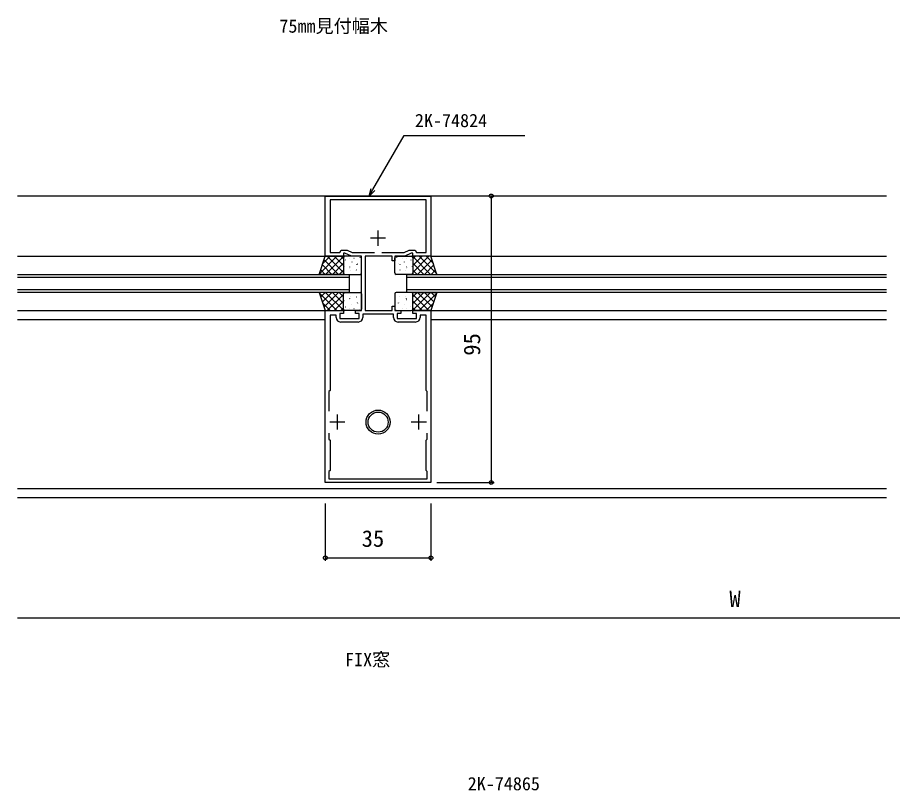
# Model space of a CAD drawing. Units: millimetres, scale not verified. Extents: x -437 to 438, y -681 to 679.
# Drawn here: x -118.7 to 171.3, y -404.4 to -148 of the extents above; entities that cross this region are included whole.
import ezdxf
from ezdxf.enums import TextEntityAlignment as Align

# ---------------------------------------------------------------- set-up
doc = ezdxf.new("R2010")
doc.units = ezdxf.units.MM
doc.header["$LTSCALE"] = 4
for name, color, linetype in [('0-1_USER1', 3, 'Continuous'), ('0-2_YKK_11', 7, 'Continuous'), ('0-3_YKK_12', 2, 'Continuous'), ('0-4_YKK_13', 4, 'Continuous'), ('0-6_YKK_D', 6, 'Continuous')]:
    doc.layers.add(name, color=color, linetype=linetype)
doc.styles.add('ＭＳ ゴシック', font='')
doc.styles.get('ＭＳ ゴシック').set_extended_font_data('MS Gothic')

msp = doc.modelspace()

# ---------------------------------------------------------------- linework, layer by layer
at = {"layer": '0-2_YKK_11'}
for p, q in [((0.8, -223.7), (0.8, -218.7)), ((3.3, -221.2), (-1.7, -221.2)), ((-5.8, -249), (-11.6, -249)), ((13.2, -249), (7.4, -249)), ((-12.7, -284.7), (-12.7, -279.7)), ((14.3, -284.7), (14.3, -279.7)), ((-10.2, -282.2), (-15.2, -282.2)), ((16.8, -282.2), (11.8, -282.2))]:
    msp.add_line(p, q, dxfattribs=at)
for points in [[(18.3, -245.2), (18.3, -302.2), (-16.7, -302.2), (-16.7, -245.2), (-10.7, -245.2), (-10.7, -246.2), (-11.9, -246.2), (-11.9, -247.8), (-5.5, -247.8), (-5.5, -246.2), (-6.7, -246.2), (-6.7, -245.2), (-4.7, -245.2), (-4.7, -227.2), (-8.056, -227.2), (-10.2, -226.2), (-10.7, -226.2), (-10.7, -227.2), (-16.7, -227.2), (-16.7, -207.3), (18.3, -207.3), (18.3, -227.2), (12.3, -227.2), (12.3, -226.2), (11.8, -226.2), (9.655, -227.2), (6.3, -227.2), (6.3, -228.7), (5.5, -228.7), (5.5, -227.2), (-3.5, -227.2), (-3.5, -245.2), (5.5, -245.2), (5.5, -243.7), (6.3, -243.7), (6.3, -245.2), (8.3, -245.2), (8.3, -246.2), (7.1, -246.2), (7.1, -247.8)], [(2, -226), (9.389, -226), (11.105, -225.2), (13.038, -225.2), (13.5, -226), (16.7, -226), (16.7, -208.5), (-15.1, -208.5), (-15.1, -226), (-11.9, -226), (-11.439, -225.2), (-9.506, -225.2), (-7.79, -226), (-0.4, -226)], [(5.9, -247.5), (5.9, -246.4), (-4.3, -246.4), (-4.3, -247.5)], [(7.1, -247.8), (13.5, -247.8), (13.5, -246.2), (12.3, -246.2), (12.3, -245.2), (18.3, -245.2)], [(-13.1, -247.5), (-13.1, -246.7), (-15.1, -246.7), (-15.1, -271.7), (-15.5, -272.1), (-15.5, -278.567)], [(17.1, -278.567), (17.1, -272.1), (16.7, -271.7), (16.7, -246.7), (14.7, -246.7), (14.7, -247.5)], [(-15.5, -285.833), (-15.5, -287.8), (-15.1, -288.2), (-15.1, -298.2), (-15.5, -298.6), (-15.5, -301), (17.1, -301), (17.1, -298.6), (16.7, -298.2), (16.7, -288.2), (17.1, -287.8), (17.1, -285.833)]]:
    msp.add_lwpolyline(points, dxfattribs=at)
for centre, start, end in [((-11.6, -247.5), 180.00001, 269.99999), ((-5.8, -247.5), 270.00001, 359.99999), ((7.4, -247.5), 180.00001, 269.99999), ((13.2, -247.5), 270.00001, 359.99999)]:
    msp.add_arc(centre, 1.5, start, end, dxfattribs=at)
at = {"layer": '0-3_YKK_12'}
for p, q in [((-118.736, -207.2), (169.3, -207.2)), ((-118.736, -227.2), (-16.7, -227.2)), ((18.3, -227.2), (169.3, -227.2)), ((-118.736, -233.2), (-8.7, -233.2)), ((-8.7, -234.2), (-118.736, -234.2)), ((-8.7, -239.2), (-8.7, -233.2)), ((10.3, -233.2), (169.3, -233.2)), ((10.3, -239.2), (10.3, -233.2)), ((169.3, -234.2), (10.3, -234.2)), ((-118.736, -238.2), (-8.7, -238.2)), ((-8.7, -239.2), (-118.736, -239.2)), ((10.3, -238.2), (169.3, -238.2)), ((169.3, -239.2), (10.3, -239.2)), ((-118.736, -245.2), (-16.7, -245.2)), ((18.3, -245.2), (169.3, -245.2)), ((-118.736, -248.2), (-16.7, -248.2)), ((18.3, -248.2), (169.3, -248.2)), ((-118.736, -304.2), (169.3, -304.2)), ((-118.736, -307.2), (169.3, -307.2))]:
    msp.add_line(p, q, dxfattribs=at)
at = {"layer": '0-4_YKK_13'}
for p, q in [((-18.627, -232.98), (-12.847, -227.2)), ((-17.505, -229.612), (-15.092, -227.2)), ((-17.095, -228.385), (-12.28, -233.2)), ((-16.602, -233.2), (-10.7, -227.298)), ((-16.035, -227.2), (-10.701, -232.534)), ((-13.79, -227.2), (-10.7, -230.289)), ((-11.545, -227.2), (-10.7, -228.044)), ((-10.7, -227.7), (-10.701, -232.7)), ((-5.2, -227.2), (-10.2, -227.2)), ((-10.08, -228.435), (-10.056, -228.478)), ((-8.623, -228.008), (-8.616, -228.015)), ((-7.888, -229.078), (-7.864, -229.122)), ((-7.209, -227.836), (-7.12, -227.883)), ((-5.264, -227.644), (-5.24, -227.688)), ((-4.701, -232.7), (-4.7, -227.7)), ((6.3, -232.7), (6.3, -227.7)), ((6.8, -227.2), (11.8, -227.2)), ((6.863, -227.644), (6.839, -227.688)), ((8.808, -227.836), (8.719, -227.883)), ((9.487, -229.078), (9.463, -229.122)), ((10.222, -228.008), (10.215, -228.015)), ((11.679, -228.435), (11.655, -228.478)), ((17.634, -227.2), (12.3, -232.534)), ((15.389, -227.2), (12.3, -230.289)), ((13.144, -227.2), (12.3, -228.044)), ((18.201, -233.2), (12.3, -227.298)), ((12.3, -227.7), (12.3, -232.7)), ((18.694, -228.385), (13.879, -233.2)), ((20.226, -232.98), (14.446, -227.2)), ((19.104, -229.612), (16.691, -227.2)), ((-18.218, -231.752), (-16.77, -233.2)), ((-17.657, -230.068), (-14.525, -233.2)), ((-14.357, -233.2), (-10.7, -229.543)), ((-12.112, -233.2), (-10.701, -231.788)), ((-10.606, -229.827), (-10.598, -229.834)), ((-10.512, -230.511), (-10.488, -230.555)), ((-8.733, -230.726), (-8.645, -230.772)), ((-8.622, -231.102), (-8.598, -231.146)), ((-8.438, -231.769), (-8.431, -231.775)), ((-6.431, -231.745), (-6.407, -231.789)), ((-6.418, -229.983), (-6.411, -229.989)), ((-5.998, -229.669), (-5.974, -229.713)), ((7.597, -229.669), (7.573, -229.713)), ((8.03, -231.745), (8.006, -231.789)), ((8.017, -229.983), (8.01, -229.989)), ((10.037, -231.769), (10.03, -231.775)), ((10.221, -231.102), (10.197, -231.146)), ((10.332, -230.726), (10.244, -230.772)), ((12.111, -230.511), (12.087, -230.555)), ((12.205, -229.827), (12.197, -229.834)), ((15.956, -233.2), (12.3, -229.543)), ((13.711, -233.2), (12.3, -231.788)), ((19.256, -230.068), (16.124, -233.2)), ((19.817, -231.752), (18.369, -233.2)), ((-10.201, -233.2), (-5.201, -233.2)), ((-9.055, -233.179), (-9.043, -233.2)), ((11.8, -233.2), (6.8, -233.2)), ((10.654, -233.179), (10.642, -233.2)), ((-18.627, -239.42), (-12.847, -245.2)), ((-18.218, -240.648), (-16.77, -239.2)), ((-17.657, -242.332), (-14.525, -239.2)), ((-17.095, -244.015), (-12.28, -239.2)), ((-16.602, -239.2), (-10.7, -245.102)), ((-16.035, -245.2), (-10.701, -239.866)), ((-14.357, -239.2), (-10.7, -242.857)), ((-12.112, -239.2), (-10.701, -240.612)), ((-10.7, -244.7), (-10.701, -239.7)), ((-10.201, -239.2), (-5.201, -239.2)), ((-9.055, -239.221), (-9.043, -239.2)), ((-8.438, -240.631), (-8.431, -240.625)), ((-6.431, -240.655), (-6.407, -240.611)), ((-4.701, -239.7), (-4.7, -244.7)), ((6.3, -239.7), (6.3, -244.7)), ((11.8, -239.2), (6.8, -239.2)), ((8.03, -240.655), (8.006, -240.611)), ((10.037, -240.631), (10.03, -240.625)), ((10.654, -239.221), (10.642, -239.2)), ((18.201, -239.2), (12.3, -245.102)), ((15.956, -239.2), (12.3, -242.857)), ((13.711, -239.2), (12.3, -240.612)), ((12.3, -244.7), (12.3, -239.7)), ((17.634, -245.2), (12.3, -239.866)), ((18.694, -244.015), (13.879, -239.2)), ((20.226, -239.42), (14.446, -245.2)), ((19.256, -242.332), (16.124, -239.2)), ((19.817, -240.648), (18.369, -239.2)), ((-17.505, -242.788), (-15.092, -245.2)), ((-13.79, -245.2), (-10.7, -242.111)), ((-10.606, -242.573), (-10.598, -242.566)), ((-10.512, -241.889), (-10.488, -241.845)), ((-8.733, -241.674), (-8.645, -241.628)), ((-8.622, -241.298), (-8.598, -241.254)), ((-7.888, -243.322), (-7.864, -243.278)), ((-6.418, -242.417), (-6.411, -242.411)), ((-5.998, -242.731), (-5.974, -242.687)), ((7.597, -242.731), (7.573, -242.687)), ((8.017, -242.417), (8.01, -242.411)), ((9.487, -243.322), (9.463, -243.278)), ((10.221, -241.298), (10.197, -241.254)), ((10.332, -241.674), (10.244, -241.628)), ((12.111, -241.889), (12.087, -241.845)), ((12.205, -242.573), (12.197, -242.566)), ((15.389, -245.2), (12.3, -242.111)), ((19.104, -242.788), (16.691, -245.2)), ((-11.545, -245.2), (-10.7, -244.356)), ((-5.2, -245.2), (-10.2, -245.2)), ((-10.08, -243.965), (-10.056, -243.922)), ((-8.623, -244.392), (-8.616, -244.385)), ((-7.209, -244.564), (-7.12, -244.517)), ((-5.264, -244.756), (-5.24, -244.712)), ((6.8, -245.2), (11.8, -245.2)), ((6.863, -244.756), (6.839, -244.712)), ((8.808, -244.564), (8.719, -244.517)), ((10.222, -244.392), (10.215, -244.385)), ((11.679, -243.965), (11.655, -243.922)), ((13.144, -245.2), (12.3, -244.356))]:
    msp.add_line(p, q, dxfattribs=at)
for points in [[(-18.701, -233.2), (-16.7, -227.2), (-10.7, -227.2), (-10.701, -233.2)], [(20.3, -233.2), (18.3, -227.2), (12.3, -227.2), (12.3, -233.2)], [(-18.701, -239.2), (-16.7, -245.2), (-10.7, -245.2), (-10.701, -239.2)], [(20.3, -239.2), (18.3, -245.2), (12.3, -245.2), (12.3, -239.2)]]:
    msp.add_lwpolyline(points, close=True, dxfattribs=at)
for radius in [4, 3.32]:
    msp.add_circle((0.8, -282.2), radius, dxfattribs=at)
for centre, start, end in [((-10.2, -227.7), 90, 180), ((-5.2, -227.7), 0, 90), ((6.8, -227.7), 90, 180), ((11.8, -227.7), 0, 90), ((-10.201, -232.7), 180, 270), ((-5.201, -232.7), 270, 0), ((6.8, -232.7), 180, 270), ((11.8, -232.7), 270, 0), ((-10.201, -239.7), 90, 180), ((-5.201, -239.7), 0, 90), ((6.8, -239.7), 90, 180), ((11.8, -239.7), 0, 90), ((-10.2, -244.7), 180, 270), ((-5.2, -244.7), 270, 0), ((6.8, -244.7), 180, 270), ((11.8, -244.7), 270, 0)]:
    msp.add_arc(centre, 0.5, start, end, dxfattribs=at)
at = {"layer": '0-6_YKK_D'}
for p, q in [((20.3, -207.2), (39.3, -207.2)), ((38.3, -207.2), (38.3, -302.2)), ((20.3, -302.2), (39.3, -302.2)), ((-16.7, -309.2), (-16.7, -328.2)), ((18.3, -309.2), (18.3, -328.2)), ((-16.7, -327.2), (18.3, -327.2)), ((361.3, -347.2), (-118.736, -347.2))]:
    msp.add_line(p, q, dxfattribs=at)
for points in [[(-2.211, -207.3), (-0.936, -205.092), (9.394, -187.2), (49.473, -187.2)], [(-0.344, -205.433), (-2.211, -207.3), (-1.527, -204.75)]]:
    msp.add_lwpolyline(points, dxfattribs=at)
for centre in [(38.3, -207.2), (38.3, -302.2), (-16.7, -327.2), (18.3, -327.2)]:
    msp.add_circle(centre, 0.637, dxfattribs=at)

# ---------------------------------------------------------------- texts
at = {"layer": '0-1_USER1', "style": 'ＭＳ ゴシック'}
for s, p in [('75㎜見付幅木', (-31.933, -154.382)), ('FIX窓', (-10.166, -364.456))]:
    msp.add_text(s, height=4.399, dxfattribs=at).set_placement(p, align=Align.BOTTOM_LEFT)
at = {"layer": '0-6_YKK_D', "style": 'ＭＳ ゴシック'}
for s, height, p in [('2K-74824', 4.399, (13.001, -185.7)), ('35', 5.499, (-4.655, -325.2)), ('W', 5.499, (117.234, -345.2)), ('2K-74865', 4.399, (30.497, -405.6))]:
    msp.add_text(s, height=height, dxfattribs=at).set_placement(p, align=Align.BOTTOM_LEFT)
msp.add_text('95', height=5.499, rotation=90, dxfattribs=at).set_placement((36.3, -260.176), align=Align.BOTTOM_LEFT)

doc.saveas('drawing.dxf')
